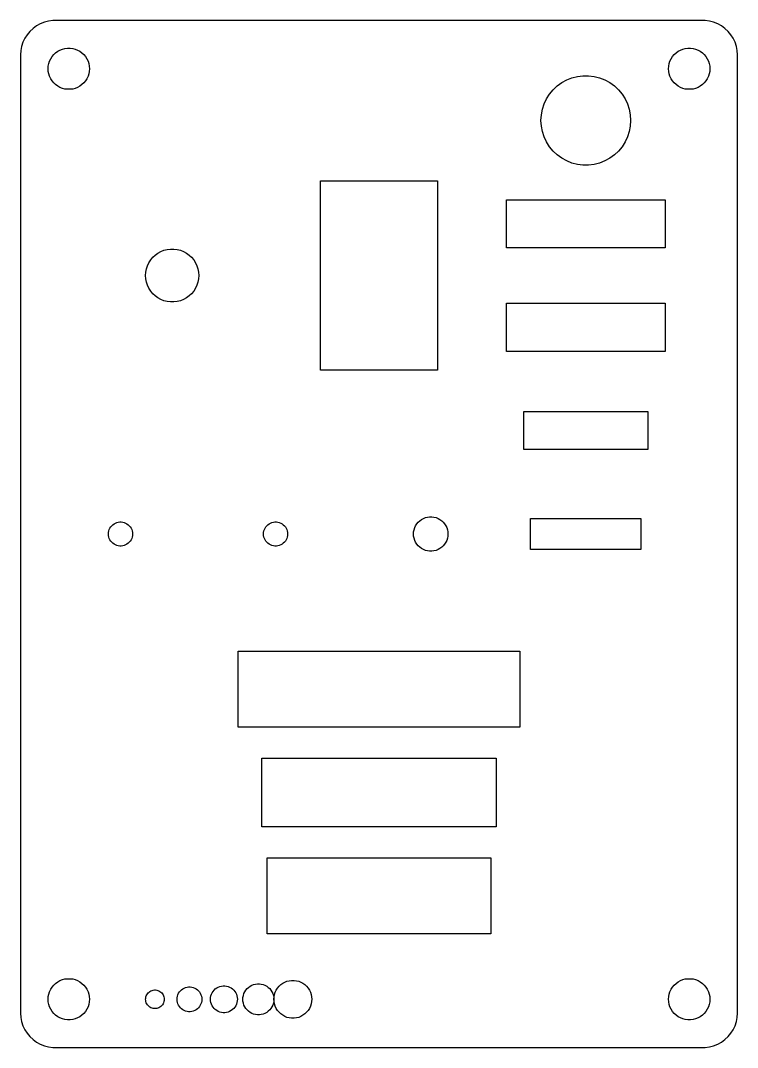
# Model space of a CAD drawing. Header units: metres. Extents: x -52 to 52, y -74 to 3413.
# Drawn here: x -52 to 52, y 2151.5 to 2300.5 of the extents above; entities that cross this region are included whole.
import ezdxf

# ---------------------------------------------------------------- set-up
doc = ezdxf.new("R2010")
doc.units = ezdxf.units.M

msp = doc.modelspace()

# ---------------------------------------------------------------- linework, layer by layer
for p, q in [((-48.5451, 2300.26), (-49.1289, 2300.02)), ((-47.9369, 2300.41), (-48.5451, 2300.26)), ((-47.3139, 2300.49), (-47.9369, 2300.41)), ((47.3139, 2300.49), (-47.3139, 2300.49)), ((47.9369, 2300.41), (47.3139, 2300.49)), ((48.5451, 2300.26), (47.9369, 2300.41)), ((49.1289, 2300.02), (48.5451, 2300.26)), ((-50.6448, 2298.92), (-51.0451, 2298.44)), ((-50.1871, 2299.35), (-50.6448, 2298.92)), ((-49.6791, 2299.72), (-50.1871, 2299.35)), ((-49.1289, 2300.02), (-49.6791, 2299.72)), ((49.6791, 2299.72), (49.1289, 2300.02)), ((50.1871, 2299.35), (49.6791, 2299.72)), ((50.6448, 2298.92), (50.1871, 2299.35)), ((51.0451, 2298.44), (50.6448, 2298.92)), ((-51.6489, 2297.34), (-51.8429, 2296.74)), ((-51.3815, 2297.91), (-51.6489, 2297.34)), ((-51.0451, 2298.44), (-51.3815, 2297.91)), ((51.3815, 2297.91), (51.0451, 2298.44)), ((51.6489, 2297.34), (51.3815, 2297.91)), ((51.8429, 2296.74), (51.6489, 2297.34)), ((-51.9606, 2296.13), (-52, 2295.5)), ((-51.8429, 2296.74), (-51.9606, 2296.13)), ((-47.1869, 2295.55), (-46.9123, 2295.81)), ((-46.9123, 2295.81), (-46.6075, 2296.03)), ((-46.6075, 2296.03), (-46.2773, 2296.21)), ((-46.2773, 2296.21), (-45.927, 2296.35)), ((-45.927, 2296.35), (-45.5621, 2296.45)), ((-45.5621, 2296.45), (-45.1884, 2296.49)), ((-45.1884, 2296.49), (-44.8116, 2296.49)), ((-44.8116, 2296.49), (-44.4379, 2296.45)), ((-44.4379, 2296.45), (-44.0729, 2296.35)), ((-44.0729, 2296.35), (-43.7227, 2296.21)), ((-43.7227, 2296.21), (-43.3925, 2296.03)), ((-43.3925, 2296.03), (-43.0877, 2295.81)), ((-43.0877, 2295.81), (-42.8131, 2295.55)), ((42.8131, 2295.55), (43.0877, 2295.81)), ((43.0877, 2295.81), (43.3925, 2296.03)), ((43.3925, 2296.03), (43.7227, 2296.21)), ((43.7227, 2296.21), (44.0729, 2296.35)), ((44.0729, 2296.35), (44.4379, 2296.45)), ((44.4379, 2296.45), (44.8116, 2296.49)), ((44.8116, 2296.49), (45.1884, 2296.49)), ((45.1884, 2296.49), (45.5621, 2296.45)), ((45.5621, 2296.45), (45.927, 2296.35)), ((45.927, 2296.35), (46.2773, 2296.21)), ((46.2773, 2296.21), (46.6075, 2296.03)), ((46.6075, 2296.03), (46.9123, 2295.81)), ((46.9123, 2295.81), (47.1869, 2295.55)), ((51.9606, 2296.13), (51.8429, 2296.74)), ((52, 2295.5), (51.9606, 2296.13)), ((-52, 2295.5), (-52, 2156.5)), ((-47.9057, 2294.25), (-47.7893, 2294.6)), ((-47.7893, 2294.6), (-47.6289, 2294.95)), ((-47.6289, 2294.95), (-47.427, 2295.26)), ((-47.427, 2295.26), (-47.1869, 2295.55)), ((-42.8131, 2295.55), (-42.5729, 2295.26)), ((-42.5729, 2295.26), (-42.3711, 2294.95)), ((-42.3711, 2294.95), (-42.2107, 2294.6)), ((-42.2107, 2294.6), (-42.0942, 2294.25)), ((42.0942, 2294.25), (42.2107, 2294.6)), ((42.2107, 2294.6), (42.3711, 2294.95)), ((42.3711, 2294.95), (42.5729, 2295.26)), ((42.5729, 2295.26), (42.8131, 2295.55)), ((47.1869, 2295.55), (47.427, 2295.26)), ((47.427, 2295.26), (47.6289, 2294.95)), ((47.6289, 2294.95), (47.7893, 2294.6)), ((47.7893, 2294.6), (47.9057, 2294.25)), ((52, 2156.5), (52, 2295.5)), ((-48, 2293.5), (-47.9763, 2293.88)), ((-47.9763, 2293.12), (-48, 2293.5)), ((-47.9763, 2293.88), (-47.9057, 2294.25)), ((-47.9057, 2292.75), (-47.9763, 2293.12)), ((-42.0942, 2294.25), (-42.0237, 2293.88)), ((-42.0237, 2293.12), (-42.0942, 2292.75)), ((-42.0237, 2293.88), (-42, 2293.5)), ((-42, 2293.5), (-42.0237, 2293.12)), ((42, 2293.5), (42.0237, 2293.88)), ((42.0237, 2293.12), (42, 2293.5)), ((42.0237, 2293.88), (42.0942, 2294.25)), ((42.0942, 2292.75), (42.0237, 2293.12)), ((47.9057, 2294.25), (47.9763, 2293.88)), ((47.9763, 2293.12), (47.9057, 2292.75)), ((47.9763, 2293.88), (48, 2293.5)), ((48, 2293.5), (47.9763, 2293.12)), ((-47.7893, 2292.4), (-47.9057, 2292.75)), ((-47.6289, 2292.05), (-47.7893, 2292.4)), ((-47.427, 2291.74), (-47.6289, 2292.05)), ((-47.1869, 2291.45), (-47.427, 2291.74)), ((-46.9123, 2291.19), (-47.1869, 2291.45)), ((-42.8131, 2291.45), (-43.0877, 2291.19)), ((-42.5729, 2291.74), (-42.8131, 2291.45)), ((-42.3711, 2292.05), (-42.5729, 2291.74)), ((-42.2107, 2292.4), (-42.3711, 2292.05)), ((-42.0942, 2292.75), (-42.2107, 2292.4)), ((25.8567, 2291.01), (26.5171, 2291.49)), ((26.5171, 2291.49), (27.2324, 2291.88)), ((27.2324, 2291.88), (27.9914, 2292.18)), ((27.9914, 2292.18), (28.782, 2292.38)), ((28.782, 2292.38), (29.5919, 2292.49)), ((29.5919, 2292.49), (30.4081, 2292.49)), ((30.4081, 2292.49), (31.218, 2292.38)), ((31.218, 2292.38), (32.0086, 2292.18)), ((32.0086, 2292.18), (32.7676, 2291.88)), ((32.7676, 2291.88), (33.4829, 2291.49)), ((33.4829, 2291.49), (34.1432, 2291.01)), ((42.2107, 2292.4), (42.0942, 2292.75)), ((42.3711, 2292.05), (42.2107, 2292.4)), ((42.5729, 2291.74), (42.3711, 2292.05)), ((42.8131, 2291.45), (42.5729, 2291.74)), ((43.0877, 2291.19), (42.8131, 2291.45)), ((47.1869, 2291.45), (46.9123, 2291.19)), ((47.427, 2291.74), (47.1869, 2291.45)), ((47.6289, 2292.05), (47.427, 2291.74)), ((47.7893, 2292.4), (47.6289, 2292.05)), ((47.9057, 2292.75), (47.7893, 2292.4)), ((-46.6075, 2290.97), (-46.9123, 2291.19)), ((-46.2773, 2290.79), (-46.6075, 2290.97)), ((-45.927, 2290.65), (-46.2773, 2290.79)), ((-45.5621, 2290.55), (-45.927, 2290.65)), ((-45.1884, 2290.51), (-45.5621, 2290.55)), ((-44.8116, 2290.51), (-45.1884, 2290.51)), ((-44.4379, 2290.55), (-44.8116, 2290.51)), ((-44.0729, 2290.65), (-44.4379, 2290.55)), ((-43.7227, 2290.79), (-44.0729, 2290.65)), ((-43.3925, 2290.97), (-43.7227, 2290.79)), ((-43.0877, 2291.19), (-43.3925, 2290.97)), ((24.7414, 2289.82), (25.2617, 2290.45)), ((25.2617, 2290.45), (25.8567, 2291.01)), ((34.1432, 2291.01), (34.7383, 2290.45)), ((34.7383, 2290.45), (35.2586, 2289.82)), ((43.3925, 2290.97), (43.0877, 2291.19)), ((43.7227, 2290.79), (43.3925, 2290.97)), ((44.0729, 2290.65), (43.7227, 2290.79)), ((44.4379, 2290.55), (44.0729, 2290.65)), ((44.8116, 2290.51), (44.4379, 2290.55)), ((45.1884, 2290.51), (44.8116, 2290.51)), ((45.5621, 2290.55), (45.1884, 2290.51)), ((45.927, 2290.65), (45.5621, 2290.55)), ((46.2773, 2290.79), (45.927, 2290.65)), ((46.6075, 2290.97), (46.2773, 2290.79)), ((46.9123, 2291.19), (46.6075, 2290.97)), ((23.7042, 2287.62), (23.9565, 2288.39)), ((23.9565, 2288.39), (24.304, 2289.13)), ((24.304, 2289.13), (24.7414, 2289.82)), ((35.2586, 2289.82), (35.696, 2289.13)), ((35.696, 2289.13), (36.0435, 2288.39)), ((36.0435, 2288.39), (36.2958, 2287.62)), ((23.5513, 2286.81), (23.7042, 2287.62)), ((36.2958, 2287.62), (36.4487, 2286.81)), ((23.5, 2286), (23.5513, 2286.81)), ((23.5513, 2285.19), (23.5, 2286)), ((36.4487, 2286.81), (36.5, 2286)), ((36.5, 2286), (36.4487, 2285.19)), ((23.7042, 2284.38), (23.5513, 2285.19)), ((23.9565, 2283.61), (23.7042, 2284.38)), ((36.2958, 2284.38), (36.0435, 2283.61)), ((36.4487, 2285.19), (36.2958, 2284.38)), ((24.304, 2282.87), (23.9565, 2283.61)), ((24.7414, 2282.18), (24.304, 2282.87)), ((35.696, 2282.87), (35.2586, 2282.18)), ((36.0435, 2283.61), (35.696, 2282.87)), ((25.2617, 2281.55), (24.7414, 2282.18)), ((25.8567, 2280.99), (25.2617, 2281.55)), ((26.5171, 2280.51), (25.8567, 2280.99)), ((34.1432, 2280.99), (33.4829, 2280.51)), ((34.7383, 2281.55), (34.1432, 2280.99)), ((35.2586, 2282.18), (34.7383, 2281.55)), ((27.2324, 2280.12), (26.5171, 2280.51)), ((27.9914, 2279.82), (27.2324, 2280.12)), ((28.782, 2279.62), (27.9914, 2279.82)), ((29.5919, 2279.51), (28.782, 2279.62)), ((30.4081, 2279.51), (29.5919, 2279.51)), ((31.218, 2279.62), (30.4081, 2279.51)), ((32.0086, 2279.82), (31.218, 2279.62)), ((32.7676, 2280.12), (32.0086, 2279.82)), ((33.4829, 2280.51), (32.7676, 2280.12)), ((-8.5, 2249.75), (-8.5, 2277.25)), ((-8.5, 2277.25), (8.5, 2277.25)), ((8.5, 2277.25), (8.5, 2249.75)), ((18.5, 2267.5), (18.5, 2274.5)), ((18.5, 2274.5), (41.5, 2274.5)), ((41.5, 2274.5), (41.5, 2267.5)), ((41.5, 2267.5), (18.5, 2267.5)), ((-33.1147, 2265.76), (-32.8065, 2266.14)), ((-32.8065, 2266.14), (-32.4541, 2266.47)), ((-32.4541, 2266.47), (-32.0629, 2266.75)), ((-32.0629, 2266.75), (-31.6392, 2266.98)), ((-31.6392, 2266.98), (-31.1897, 2267.16)), ((-31.1897, 2267.16), (-30.7214, 2267.28)), ((-30.7214, 2267.28), (-30.2417, 2267.34)), ((-30.2417, 2267.34), (-29.7583, 2267.34)), ((-29.7583, 2267.34), (-29.2786, 2267.28)), ((-29.2786, 2267.28), (-28.8103, 2267.16)), ((-28.8103, 2267.16), (-28.3607, 2266.98)), ((-28.3607, 2266.98), (-27.9371, 2266.75)), ((-27.9371, 2266.75), (-27.5459, 2266.47)), ((-27.5459, 2266.47), (-27.1935, 2266.14)), ((-27.1935, 2266.14), (-26.8853, 2265.76)), ((-33.729, 2264.46), (-33.5796, 2264.92)), ((-33.5796, 2264.92), (-33.3738, 2265.35)), ((-33.3738, 2265.35), (-33.1147, 2265.76)), ((-26.8853, 2265.76), (-26.6262, 2265.35)), ((-26.6262, 2265.35), (-26.4203, 2264.92)), ((-26.4203, 2264.92), (-26.271, 2264.46)), ((-33.85, 2263.5), (-33.8196, 2263.98)), ((-33.8196, 2263.02), (-33.85, 2263.5)), ((-33.8196, 2263.98), (-33.729, 2264.46)), ((-33.729, 2262.54), (-33.8196, 2263.02)), ((-26.271, 2264.46), (-26.1804, 2263.98)), ((-26.1804, 2263.02), (-26.271, 2262.54)), ((-26.1804, 2263.98), (-26.15, 2263.5)), ((-26.15, 2263.5), (-26.1804, 2263.02)), ((-33.5796, 2262.08), (-33.729, 2262.54)), ((-33.3738, 2261.65), (-33.5796, 2262.08)), ((-33.1147, 2261.24), (-33.3738, 2261.65)), ((-26.6262, 2261.65), (-26.8853, 2261.24)), ((-26.4203, 2262.08), (-26.6262, 2261.65)), ((-26.271, 2262.54), (-26.4203, 2262.08)), ((-32.8065, 2260.86), (-33.1147, 2261.24)), ((-32.4541, 2260.53), (-32.8065, 2260.86)), ((-32.0629, 2260.25), (-32.4541, 2260.53)), ((-31.6392, 2260.02), (-32.0629, 2260.25)), ((-27.9371, 2260.25), (-28.3607, 2260.02)), ((-27.5459, 2260.53), (-27.9371, 2260.25)), ((-27.1935, 2260.86), (-27.5459, 2260.53)), ((-26.8853, 2261.24), (-27.1935, 2260.86)), ((-31.1897, 2259.84), (-31.6392, 2260.02)), ((-30.7214, 2259.72), (-31.1897, 2259.84)), ((-30.2417, 2259.66), (-30.7214, 2259.72)), ((-29.7583, 2259.66), (-30.2417, 2259.66)), ((-29.2786, 2259.72), (-29.7583, 2259.66)), ((-28.8103, 2259.84), (-29.2786, 2259.72)), ((-28.3607, 2260.02), (-28.8103, 2259.84)), ((18.5, 2252.5), (18.5, 2259.5)), ((18.5, 2259.5), (41.5, 2259.5)), ((41.5, 2259.5), (41.5, 2252.5)), ((41.5, 2252.5), (18.5, 2252.5)), ((8.5, 2249.75), (-8.5, 2249.75)), ((21, 2238.25), (21, 2243.75)), ((21, 2243.75), (39, 2243.75)), ((39, 2243.75), (39, 2238.25)), ((39, 2238.25), (21, 2238.25)), ((-38.7757, 2227.2), (-38.6155, 2227.35)), ((-38.6155, 2227.35), (-38.4377, 2227.48)), ((-38.4377, 2227.48), (-38.2451, 2227.58)), ((-38.2451, 2227.58), (-38.0408, 2227.66)), ((-38.0408, 2227.66), (-37.8279, 2227.72)), ((-37.8279, 2227.72), (-37.6099, 2227.75)), ((-37.6099, 2227.75), (-37.3901, 2227.75)), ((-37.3901, 2227.75), (-37.1721, 2227.72)), ((-37.1721, 2227.72), (-36.9592, 2227.66)), ((-36.9592, 2227.66), (-36.7549, 2227.58)), ((-36.7549, 2227.58), (-36.5623, 2227.48)), ((-36.5623, 2227.48), (-36.3845, 2227.35)), ((-36.3845, 2227.35), (-36.2243, 2227.2)), ((-16.2757, 2227.2), (-16.1155, 2227.35)), ((-16.1155, 2227.35), (-15.9377, 2227.48)), ((-15.9377, 2227.48), (-15.7451, 2227.58)), ((-15.7451, 2227.58), (-15.5408, 2227.66)), ((-15.5408, 2227.66), (-15.3279, 2227.72)), ((-15.3279, 2227.72), (-15.1099, 2227.75)), ((-15.1099, 2227.75), (-14.8901, 2227.75)), ((-14.8901, 2227.75), (-14.6721, 2227.72)), ((-14.6721, 2227.72), (-14.4592, 2227.66)), ((-14.4592, 2227.66), (-14.2549, 2227.58)), ((-14.2549, 2227.58), (-14.0623, 2227.48)), ((-14.0623, 2227.48), (-13.8845, 2227.35)), ((-13.8845, 2227.35), (-13.7243, 2227.2)), ((5.30922, 2227.2), (5.47745, 2227.47)), ((5.47745, 2227.47), (5.67757, 2227.71)), ((5.67757, 2227.71), (5.90643, 2227.93)), ((5.90643, 2227.93), (6.16043, 2228.11)), ((6.16043, 2228.11), (6.43555, 2228.26)), ((6.43555, 2228.26), (6.72745, 2228.38)), ((6.72745, 2228.38), (7.03154, 2228.46)), ((7.03154, 2228.46), (7.34302, 2228.5)), ((7.34302, 2228.5), (7.65697, 2228.5)), ((7.65697, 2228.5), (7.96844, 2228.46)), ((7.96844, 2228.46), (8.27254, 2228.38)), ((8.27254, 2228.38), (8.56444, 2228.26)), ((8.56444, 2228.26), (8.83955, 2228.11)), ((8.83955, 2228.11), (9.09355, 2227.93)), ((9.09355, 2227.93), (9.32242, 2227.71)), ((9.32242, 2227.71), (9.52254, 2227.47)), ((9.52254, 2227.47), (9.69077, 2227.2)), ((22, 2223.75), (22, 2228.25)), ((22, 2228.25), (38, 2228.25)), ((38, 2228.25), (38, 2223.75)), ((-39.25, 2226), (-39.2362, 2226.22)), ((-39.2362, 2225.78), (-39.25, 2226)), ((-39.2362, 2226.22), (-39.195, 2226.44)), ((-39.195, 2225.56), (-39.2362, 2225.78)), ((-39.195, 2226.44), (-39.1271, 2226.64)), ((-39.1271, 2226.64), (-39.0335, 2226.84)), ((-39.0335, 2226.84), (-38.9158, 2227.03)), ((-38.9158, 2227.03), (-38.7757, 2227.2)), ((-36.2243, 2227.2), (-36.0842, 2227.03)), ((-36.0842, 2227.03), (-35.9665, 2226.84)), ((-35.9665, 2226.84), (-35.8729, 2226.64)), ((-35.8729, 2226.64), (-35.805, 2226.44)), ((-35.805, 2226.44), (-35.7638, 2226.22)), ((-35.7638, 2225.78), (-35.805, 2225.56)), ((-35.7638, 2226.22), (-35.75, 2226)), ((-35.75, 2226), (-35.7638, 2225.78)), ((-16.75, 2226), (-16.7362, 2226.22)), ((-16.7362, 2225.78), (-16.75, 2226)), ((-16.7362, 2226.22), (-16.695, 2226.44)), ((-16.695, 2225.56), (-16.7362, 2225.78)), ((-16.695, 2226.44), (-16.6271, 2226.64)), ((-16.6271, 2226.64), (-16.5335, 2226.84)), ((-16.5335, 2226.84), (-16.4158, 2227.03)), ((-16.4158, 2227.03), (-16.2757, 2227.2)), ((-13.7243, 2227.2), (-13.5842, 2227.03)), ((-13.5842, 2227.03), (-13.4665, 2226.84)), ((-13.4665, 2226.84), (-13.3729, 2226.64)), ((-13.3729, 2226.64), (-13.305, 2226.44)), ((-13.305, 2226.44), (-13.2638, 2226.22)), ((-13.2638, 2225.78), (-13.305, 2225.56)), ((-13.2638, 2226.22), (-13.25, 2226)), ((-13.25, 2226), (-13.2638, 2225.78)), ((5, 2226), (5.0197, 2226.31)), ((5.0197, 2225.69), (5, 2226)), ((5.0197, 2226.31), (5.07854, 2226.62)), ((5.07854, 2226.62), (5.17555, 2226.92)), ((5.17555, 2226.92), (5.30922, 2227.2)), ((9.69077, 2227.2), (9.82443, 2226.92)), ((9.82443, 2226.92), (9.92145, 2226.62)), ((9.92145, 2226.62), (9.98029, 2226.31)), ((9.98029, 2226.31), (10, 2226)), ((10, 2226), (9.98029, 2225.69)), ((-39.1271, 2225.36), (-39.195, 2225.56)), ((-39.0335, 2225.16), (-39.1271, 2225.36)), ((-38.9158, 2224.97), (-39.0335, 2225.16)), ((-38.7757, 2224.8), (-38.9158, 2224.97)), ((-38.6155, 2224.65), (-38.7757, 2224.8)), ((-38.4377, 2224.52), (-38.6155, 2224.65)), ((-38.2451, 2224.42), (-38.4377, 2224.52)), ((-38.0408, 2224.34), (-38.2451, 2224.42)), ((-37.8279, 2224.28), (-38.0408, 2224.34)), ((-37.6099, 2224.25), (-37.8279, 2224.28)), ((-37.1721, 2224.28), (-37.3901, 2224.25)), ((-36.9592, 2224.34), (-37.1721, 2224.28)), ((-36.7549, 2224.42), (-36.9592, 2224.34)), ((-36.5623, 2224.52), (-36.7549, 2224.42)), ((-36.3845, 2224.65), (-36.5623, 2224.52)), ((-36.2243, 2224.8), (-36.3845, 2224.65)), ((-36.0842, 2224.97), (-36.2243, 2224.8)), ((-35.9665, 2225.16), (-36.0842, 2224.97)), ((-35.8729, 2225.36), (-35.9665, 2225.16)), ((-35.805, 2225.56), (-35.8729, 2225.36)), ((-16.6271, 2225.36), (-16.695, 2225.56)), ((-16.5335, 2225.16), (-16.6271, 2225.36)), ((-16.4158, 2224.97), (-16.5335, 2225.16)), ((-16.2757, 2224.8), (-16.4158, 2224.97)), ((-16.1155, 2224.65), (-16.2757, 2224.8)), ((-15.9377, 2224.52), (-16.1155, 2224.65)), ((-15.7451, 2224.42), (-15.9377, 2224.52)), ((-15.5408, 2224.34), (-15.7451, 2224.42)), ((-15.3279, 2224.28), (-15.5408, 2224.34)), ((-15.1099, 2224.25), (-15.3279, 2224.28)), ((-14.6721, 2224.28), (-14.8901, 2224.25)), ((-14.4592, 2224.34), (-14.6721, 2224.28)), ((-14.2549, 2224.42), (-14.4592, 2224.34)), ((-14.0623, 2224.52), (-14.2549, 2224.42)), ((-13.8845, 2224.65), (-14.0623, 2224.52)), ((-13.7243, 2224.8), (-13.8845, 2224.65)), ((-13.5842, 2224.97), (-13.7243, 2224.8)), ((-13.4665, 2225.16), (-13.5842, 2224.97)), ((-13.3729, 2225.36), (-13.4665, 2225.16)), ((-13.305, 2225.56), (-13.3729, 2225.36)), ((5.07854, 2225.38), (5.0197, 2225.69)), ((5.17555, 2225.08), (5.07854, 2225.38)), ((5.30922, 2224.8), (5.17555, 2225.08)), ((5.47745, 2224.53), (5.30922, 2224.8)), ((5.67757, 2224.29), (5.47745, 2224.53)), ((5.90643, 2224.07), (5.67757, 2224.29)), ((9.32242, 2224.29), (9.09355, 2224.07)), ((9.52254, 2224.53), (9.32242, 2224.29)), ((9.69077, 2224.8), (9.52254, 2224.53)), ((9.82443, 2225.08), (9.69077, 2224.8)), ((9.92145, 2225.38), (9.82443, 2225.08)), ((9.98029, 2225.69), (9.92145, 2225.38)), ((-37.3901, 2224.25), (-37.6099, 2224.25)), ((-14.8901, 2224.25), (-15.1099, 2224.25)), ((6.16043, 2223.89), (5.90643, 2224.07)), ((6.43555, 2223.74), (6.16043, 2223.89)), ((6.72745, 2223.62), (6.43555, 2223.74)), ((7.03154, 2223.54), (6.72745, 2223.62)), ((7.34302, 2223.5), (7.03154, 2223.54)), ((7.65697, 2223.5), (7.34302, 2223.5)), ((7.96844, 2223.54), (7.65697, 2223.5)), ((8.27254, 2223.62), (7.96844, 2223.54)), ((8.56444, 2223.74), (8.27254, 2223.62)), ((8.83955, 2223.89), (8.56444, 2223.74)), ((9.09355, 2224.07), (8.83955, 2223.89)), ((38, 2223.75), (22, 2223.75)), ((-20.4222, 2198), (-20.4222, 2209)), ((-20.4222, 2209), (20.4222, 2209)), ((20.4222, 2209), (20.4222, 2198)), ((20.4222, 2198), (-20.4222, 2198)), ((-17, 2183.5), (-17, 2193.5)), ((-17, 2193.5), (17, 2193.5)), ((17, 2193.5), (17, 2183.5)), ((17, 2183.5), (-17, 2183.5)), ((-16.23, 2168), (-16.23, 2179)), ((-16.23, 2179), (16.23, 2179)), ((16.23, 2179), (16.23, 2168)), ((16.23, 2168), (-16.23, 2168)), ((-47.6289, 2159.95), (-47.427, 2160.26)), ((-47.427, 2160.26), (-47.1869, 2160.55)), ((-47.1869, 2160.55), (-46.9123, 2160.81)), ((-46.9123, 2160.81), (-46.6075, 2161.03)), ((-46.6075, 2161.03), (-46.2773, 2161.21)), ((-46.2773, 2161.21), (-45.927, 2161.35)), ((-45.927, 2161.35), (-45.5621, 2161.45)), ((-45.5621, 2161.45), (-45.1884, 2161.49)), ((-45.1884, 2161.49), (-44.8116, 2161.49)), ((-44.8116, 2161.49), (-44.4379, 2161.45)), ((-44.4379, 2161.45), (-44.0729, 2161.35)), ((-44.0729, 2161.35), (-43.7227, 2161.21)), ((-43.7227, 2161.21), (-43.3925, 2161.03)), ((-43.3925, 2161.03), (-43.0877, 2160.81)), ((-43.0877, 2160.81), (-42.8131, 2160.55)), ((-42.8131, 2160.55), (-42.5729, 2160.26)), ((-42.5729, 2160.26), (-42.3711, 2159.95)), ((-28.2664, 2160.13), (-28.0562, 2160.21)), ((-28.0562, 2160.21), (-27.8373, 2160.27)), ((-27.8373, 2160.27), (-27.613, 2160.3)), ((-27.613, 2160.3), (-27.387, 2160.3)), ((-27.387, 2160.3), (-27.1627, 2160.27)), ((-27.1627, 2160.27), (-26.9438, 2160.21)), ((-26.9438, 2160.21), (-26.7336, 2160.13)), ((-23.5449, 2160.15), (-23.3303, 2160.26)), ((-23.3303, 2160.26), (-23.1026, 2160.35)), ((-23.1026, 2160.35), (-22.8654, 2160.42)), ((-22.8654, 2160.42), (-22.6224, 2160.45)), ((-22.6224, 2160.45), (-22.3775, 2160.45)), ((-22.3775, 2160.45), (-22.1346, 2160.42)), ((-22.1346, 2160.42), (-21.8974, 2160.35)), ((-21.8974, 2160.35), (-21.6697, 2160.26)), ((-21.6697, 2160.26), (-21.4551, 2160.15)), ((-19.1402, 2160.04), (-18.9342, 2160.23)), ((-18.9342, 2160.23), (-18.7056, 2160.4)), ((-18.7056, 2160.4), (-18.458, 2160.54)), ((-18.458, 2160.54), (-18.1953, 2160.64)), ((-18.1953, 2160.64), (-17.9216, 2160.71)), ((-17.9216, 2160.71), (-17.6413, 2160.75)), ((-17.6413, 2160.75), (-17.3587, 2160.75)), ((-17.3587, 2160.75), (-17.0784, 2160.71)), ((-17.0784, 2160.71), (-16.8047, 2160.64)), ((-16.8047, 2160.64), (-16.542, 2160.54)), ((-16.542, 2160.54), (-16.2944, 2160.4)), ((-16.2944, 2160.4), (-16.0658, 2160.23)), ((-16.0658, 2160.23), (-15.8598, 2160.04)), ((-14.7248, 2160.12), (-14.5047, 2160.38)), ((-14.5047, 2160.38), (-14.2529, 2160.62)), ((-14.2529, 2160.62), (-13.9735, 2160.82)), ((-13.9735, 2160.82), (-13.6709, 2160.99)), ((-13.6709, 2160.99), (-13.3498, 2161.12)), ((-13.3498, 2161.12), (-13.0153, 2161.2)), ((-13.0153, 2161.2), (-12.6727, 2161.24)), ((-12.6727, 2161.24), (-12.3273, 2161.24)), ((-12.3273, 2161.24), (-11.9847, 2161.2)), ((-11.9847, 2161.2), (-11.6502, 2161.12)), ((-11.6502, 2161.12), (-11.3291, 2160.99)), ((-11.3291, 2160.99), (-11.0265, 2160.82)), ((-11.0265, 2160.82), (-10.7471, 2160.62)), ((-10.7471, 2160.62), (-10.4953, 2160.38)), ((-10.4953, 2160.38), (-10.2752, 2160.12)), ((42.3711, 2159.95), (42.5729, 2160.26)), ((42.5729, 2160.26), (42.8131, 2160.55)), ((42.8131, 2160.55), (43.0877, 2160.81)), ((43.0877, 2160.81), (43.3925, 2161.03)), ((43.3925, 2161.03), (43.7227, 2161.21)), ((43.7227, 2161.21), (44.0729, 2161.35)), ((44.0729, 2161.35), (44.4379, 2161.45)), ((44.4379, 2161.45), (44.8116, 2161.49)), ((44.8116, 2161.49), (45.1884, 2161.49)), ((45.1884, 2161.49), (45.5621, 2161.45)), ((45.5621, 2161.45), (45.927, 2161.35)), ((45.927, 2161.35), (46.2773, 2161.21)), ((46.2773, 2161.21), (46.6075, 2161.03)), ((46.6075, 2161.03), (46.9123, 2160.81)), ((46.9123, 2160.81), (47.1869, 2160.55)), ((47.1869, 2160.55), (47.427, 2160.26)), ((47.427, 2160.26), (47.6289, 2159.95)), ((-48, 2158.5), (-47.9763, 2158.88)), ((-47.9763, 2158.88), (-47.9057, 2159.25)), ((-47.9057, 2159.25), (-47.7893, 2159.6)), ((-47.7893, 2159.6), (-47.6289, 2159.95)), ((-42.3711, 2159.95), (-42.2107, 2159.6)), ((-42.2107, 2159.6), (-42.0942, 2159.25)), ((-42.0942, 2159.25), (-42.0237, 2158.88)), ((-42.0237, 2158.88), (-42, 2158.5)), ((-33.8394, 2158.67), (-33.8076, 2158.84)), ((-33.8076, 2158.84), (-33.7552, 2159)), ((-33.7552, 2159), (-33.683, 2159.15)), ((-33.683, 2159.15), (-33.5922, 2159.29)), ((-33.5922, 2159.29), (-33.4841, 2159.42)), ((-33.4841, 2159.42), (-33.3605, 2159.54)), ((-33.3605, 2159.54), (-33.2234, 2159.64)), ((-33.2234, 2159.64), (-33.0748, 2159.72)), ((-33.0748, 2159.72), (-32.9172, 2159.78)), ((-32.9172, 2159.78), (-32.753, 2159.83)), ((-32.753, 2159.83), (-32.5848, 2159.85)), ((-32.5848, 2159.85), (-32.4152, 2159.85)), ((-32.4152, 2159.85), (-32.247, 2159.83)), ((-32.247, 2159.83), (-32.0828, 2159.78)), ((-32.0828, 2159.78), (-31.9252, 2159.72)), ((-31.9252, 2159.72), (-31.7766, 2159.64)), ((-31.7766, 2159.64), (-31.6395, 2159.54)), ((-31.6395, 2159.54), (-31.5159, 2159.42)), ((-31.5159, 2159.42), (-31.4078, 2159.29)), ((-31.4078, 2159.29), (-31.317, 2159.15)), ((-31.317, 2159.15), (-31.2448, 2159)), ((-31.2448, 2159), (-31.1924, 2158.84)), ((-31.1924, 2158.84), (-31.1606, 2158.67)), ((-29.3, 2158.5), (-29.2858, 2158.73)), ((-29.2858, 2158.73), (-29.2434, 2158.95)), ((-29.2434, 2158.95), (-29.1736, 2159.16)), ((-29.1736, 2159.16), (-29.0773, 2159.37)), ((-29.0773, 2159.37), (-28.9562, 2159.56)), ((-28.9562, 2159.56), (-28.8121, 2159.73)), ((-28.8121, 2159.73), (-28.6474, 2159.89)), ((-28.6474, 2159.89), (-28.4645, 2160.02)), ((-28.4645, 2160.02), (-28.2664, 2160.13)), ((-26.7336, 2160.13), (-26.5355, 2160.02)), ((-26.5355, 2160.02), (-26.3526, 2159.89)), ((-26.3526, 2159.89), (-26.1879, 2159.73)), ((-26.1879, 2159.73), (-26.0438, 2159.56)), ((-26.0438, 2159.56), (-25.9226, 2159.37)), ((-25.9226, 2159.37), (-25.8264, 2159.16)), ((-25.8264, 2159.16), (-25.7565, 2158.95)), ((-25.7565, 2158.95), (-25.7142, 2158.73)), ((-25.7142, 2158.73), (-25.7, 2158.5)), ((-24.45, 2158.5), (-24.4346, 2158.74)), ((-24.4346, 2158.74), (-24.3887, 2158.98)), ((-24.3887, 2158.98), (-24.3131, 2159.22)), ((-24.3131, 2159.22), (-24.2088, 2159.44)), ((-24.2088, 2159.44), (-24.0776, 2159.65)), ((-24.0776, 2159.65), (-23.9215, 2159.83)), ((-23.9215, 2159.83), (-23.743, 2160)), ((-23.743, 2160), (-23.5449, 2160.15)), ((-21.4551, 2160.15), (-21.257, 2160)), ((-21.257, 2160), (-21.0785, 2159.83)), ((-21.0785, 2159.83), (-20.9224, 2159.65)), ((-20.9224, 2159.65), (-20.7912, 2159.44)), ((-20.7912, 2159.44), (-20.6869, 2159.22)), ((-20.6869, 2159.22), (-20.6113, 2158.98)), ((-20.6113, 2158.98), (-20.5654, 2158.74)), ((-20.5654, 2158.74), (-20.55, 2158.5)), ((-19.75, 2158.5), (-19.7323, 2158.78)), ((-19.7323, 2158.78), (-19.6793, 2159.06)), ((-19.6793, 2159.06), (-19.592, 2159.33)), ((-19.592, 2159.33), (-19.4717, 2159.58)), ((-19.4717, 2159.58), (-19.3203, 2159.82)), ((-19.3203, 2159.82), (-19.1402, 2160.04)), ((-15.8598, 2160.04), (-15.6797, 2159.82)), ((-15.6797, 2159.82), (-15.5283, 2159.58)), ((-15.5283, 2159.58), (-15.408, 2159.33)), ((-15.408, 2159.33), (-15.3207, 2159.06)), ((-15.3207, 2159.06), (-15.2677, 2158.78)), ((-15.2677, 2158.78), (-15.25, 2158.5)), ((-15.25, 2158.5), (-15.2283, 2158.84)), ((-15.2283, 2158.84), (-15.1636, 2159.18)), ((-15.1636, 2159.18), (-15.0569, 2159.51)), ((-15.0569, 2159.51), (-14.9098, 2159.82)), ((-14.9098, 2159.82), (-14.7248, 2160.12)), ((-10.2752, 2160.12), (-10.0901, 2159.82)), ((-10.0901, 2159.82), (-9.9431, 2159.51)), ((-9.9431, 2159.51), (-9.8364, 2159.18)), ((-9.8364, 2159.18), (-9.77168, 2158.84)), ((-9.77168, 2158.84), (-9.75, 2158.5)), ((42, 2158.5), (42.0237, 2158.88)), ((42.0237, 2158.88), (42.0942, 2159.25)), ((42.0942, 2159.25), (42.2107, 2159.6)), ((42.2107, 2159.6), (42.3711, 2159.95)), ((47.6289, 2159.95), (47.7893, 2159.6)), ((47.7893, 2159.6), (47.9057, 2159.25)), ((47.9057, 2159.25), (47.9763, 2158.88)), ((47.9763, 2158.88), (48, 2158.5)), ((-47.9763, 2158.12), (-48, 2158.5)), ((-47.9057, 2157.75), (-47.9763, 2158.12)), ((-47.7893, 2157.4), (-47.9057, 2157.75)), ((-47.6289, 2157.05), (-47.7893, 2157.4)), ((-42.2107, 2157.4), (-42.3711, 2157.05)), ((-42.0942, 2157.75), (-42.2107, 2157.4)), ((-42.0237, 2158.12), (-42.0942, 2157.75)), ((-42, 2158.5), (-42.0237, 2158.12)), ((-33.85, 2158.5), (-33.8394, 2158.67)), ((-33.8394, 2158.33), (-33.85, 2158.5)), ((-33.8076, 2158.16), (-33.8394, 2158.33)), ((-33.7552, 2158), (-33.8076, 2158.16)), ((-33.683, 2157.85), (-33.7552, 2158)), ((-33.5922, 2157.71), (-33.683, 2157.85)), ((-33.4841, 2157.58), (-33.5922, 2157.71)), ((-33.3605, 2157.46), (-33.4841, 2157.58)), ((-33.2234, 2157.36), (-33.3605, 2157.46)), ((-33.0748, 2157.28), (-33.2234, 2157.36)), ((-32.9172, 2157.22), (-33.0748, 2157.28)), ((-31.9252, 2157.28), (-32.0828, 2157.22)), ((-31.7766, 2157.36), (-31.9252, 2157.28)), ((-31.6395, 2157.46), (-31.7766, 2157.36)), ((-31.5159, 2157.58), (-31.6395, 2157.46)), ((-31.4078, 2157.71), (-31.5159, 2157.58)), ((-31.317, 2157.85), (-31.4078, 2157.71)), ((-31.2448, 2158), (-31.317, 2157.85)), ((-31.1924, 2158.16), (-31.2448, 2158)), ((-31.1606, 2158.33), (-31.1924, 2158.16)), ((-31.1606, 2158.67), (-31.15, 2158.5)), ((-31.15, 2158.5), (-31.1606, 2158.33)), ((-29.2858, 2158.27), (-29.3, 2158.5)), ((-29.2434, 2158.05), (-29.2858, 2158.27)), ((-29.1736, 2157.84), (-29.2434, 2158.05)), ((-29.0773, 2157.63), (-29.1736, 2157.84)), ((-28.9562, 2157.44), (-29.0773, 2157.63)), ((-28.8121, 2157.27), (-28.9562, 2157.44)), ((-28.6474, 2157.11), (-28.8121, 2157.27)), ((-26.1879, 2157.27), (-26.3526, 2157.11)), ((-26.0438, 2157.44), (-26.1879, 2157.27)), ((-25.9226, 2157.63), (-26.0438, 2157.44)), ((-25.8264, 2157.84), (-25.9226, 2157.63)), ((-25.7565, 2158.05), (-25.8264, 2157.84)), ((-25.7142, 2158.27), (-25.7565, 2158.05)), ((-25.7, 2158.5), (-25.7142, 2158.27)), ((-24.4346, 2158.26), (-24.45, 2158.5)), ((-24.3887, 2158.02), (-24.4346, 2158.26)), ((-24.3131, 2157.78), (-24.3887, 2158.02)), ((-24.2088, 2157.56), (-24.3131, 2157.78)), ((-24.0776, 2157.35), (-24.2088, 2157.56)), ((-23.9215, 2157.17), (-24.0776, 2157.35)), ((-20.9224, 2157.35), (-21.0785, 2157.17)), ((-20.7912, 2157.56), (-20.9224, 2157.35)), ((-20.6869, 2157.78), (-20.7912, 2157.56)), ((-20.6113, 2158.02), (-20.6869, 2157.78)), ((-20.5654, 2158.26), (-20.6113, 2158.02)), ((-20.55, 2158.5), (-20.5654, 2158.26)), ((-19.7323, 2158.22), (-19.75, 2158.5)), ((-19.6793, 2157.94), (-19.7323, 2158.22)), ((-19.592, 2157.67), (-19.6793, 2157.94)), ((-19.4717, 2157.42), (-19.592, 2157.67)), ((-19.3203, 2157.18), (-19.4717, 2157.42)), ((-15.5283, 2157.42), (-15.6797, 2157.18)), ((-15.408, 2157.67), (-15.5283, 2157.42)), ((-15.3207, 2157.94), (-15.408, 2157.67)), ((-15.2677, 2158.22), (-15.3207, 2157.94)), ((-15.25, 2158.5), (-15.2677, 2158.22)), ((-15.2283, 2158.16), (-15.25, 2158.5)), ((-15.1636, 2157.82), (-15.2283, 2158.16)), ((-15.0569, 2157.49), (-15.1636, 2157.82)), ((-14.9098, 2157.18), (-15.0569, 2157.49)), ((-9.9431, 2157.49), (-10.0901, 2157.18)), ((-9.8364, 2157.82), (-9.9431, 2157.49)), ((-9.77168, 2158.16), (-9.8364, 2157.82)), ((-9.75, 2158.5), (-9.77168, 2158.16)), ((42.0237, 2158.12), (42, 2158.5)), ((42.0942, 2157.75), (42.0237, 2158.12)), ((42.2107, 2157.4), (42.0942, 2157.75)), ((42.3711, 2157.05), (42.2107, 2157.4)), ((47.7893, 2157.4), (47.6289, 2157.05)), ((47.9057, 2157.75), (47.7893, 2157.4)), ((47.9763, 2158.12), (47.9057, 2157.75)), ((48, 2158.5), (47.9763, 2158.12)), ((-52, 2156.5), (-51.9606, 2155.87)), ((-51.9606, 2155.87), (-51.8429, 2155.26)), ((-47.427, 2156.74), (-47.6289, 2157.05)), ((-47.1869, 2156.45), (-47.427, 2156.74)), ((-46.9123, 2156.19), (-47.1869, 2156.45)), ((-46.6075, 2155.97), (-46.9123, 2156.19)), ((-46.2773, 2155.79), (-46.6075, 2155.97)), ((-45.927, 2155.65), (-46.2773, 2155.79)), ((-43.7227, 2155.79), (-44.0729, 2155.65)), ((-43.3925, 2155.97), (-43.7227, 2155.79)), ((-43.0877, 2156.19), (-43.3925, 2155.97)), ((-42.8131, 2156.45), (-43.0877, 2156.19)), ((-42.5729, 2156.74), (-42.8131, 2156.45)), ((-42.3711, 2157.05), (-42.5729, 2156.74)), ((-32.753, 2157.17), (-32.9172, 2157.22)), ((-32.5848, 2157.15), (-32.753, 2157.17)), ((-32.4152, 2157.15), (-32.5848, 2157.15)), ((-32.247, 2157.17), (-32.4152, 2157.15)), ((-32.0828, 2157.22), (-32.247, 2157.17)), ((-28.4645, 2156.98), (-28.6474, 2157.11)), ((-28.2664, 2156.87), (-28.4645, 2156.98)), ((-28.0562, 2156.79), (-28.2664, 2156.87)), ((-27.8373, 2156.73), (-28.0562, 2156.79)), ((-27.613, 2156.7), (-27.8373, 2156.73)), ((-27.387, 2156.7), (-27.613, 2156.7)), ((-27.1627, 2156.73), (-27.387, 2156.7)), ((-26.9438, 2156.79), (-27.1627, 2156.73)), ((-26.7336, 2156.87), (-26.9438, 2156.79)), ((-26.5355, 2156.98), (-26.7336, 2156.87)), ((-26.3526, 2157.11), (-26.5355, 2156.98)), ((-23.743, 2157), (-23.9215, 2157.17)), ((-23.5449, 2156.85), (-23.743, 2157)), ((-23.3303, 2156.74), (-23.5449, 2156.85)), ((-23.1026, 2156.65), (-23.3303, 2156.74)), ((-22.8654, 2156.58), (-23.1026, 2156.65)), ((-22.6224, 2156.55), (-22.8654, 2156.58)), ((-22.3775, 2156.55), (-22.6224, 2156.55)), ((-22.1346, 2156.58), (-22.3775, 2156.55)), ((-21.8974, 2156.65), (-22.1346, 2156.58)), ((-21.6697, 2156.74), (-21.8974, 2156.65)), ((-21.4551, 2156.85), (-21.6697, 2156.74)), ((-21.257, 2157), (-21.4551, 2156.85)), ((-21.0785, 2157.17), (-21.257, 2157)), ((-19.1402, 2156.96), (-19.3203, 2157.18)), ((-18.9342, 2156.77), (-19.1402, 2156.96)), ((-18.7056, 2156.6), (-18.9342, 2156.77)), ((-18.458, 2156.46), (-18.7056, 2156.6)), ((-18.1953, 2156.36), (-18.458, 2156.46)), ((-17.9216, 2156.29), (-18.1953, 2156.36)), ((-17.6413, 2156.25), (-17.9216, 2156.29)), ((-17.3587, 2156.25), (-17.6413, 2156.25)), ((-17.0784, 2156.29), (-17.3587, 2156.25)), ((-16.8047, 2156.36), (-17.0784, 2156.29)), ((-16.542, 2156.46), (-16.8047, 2156.36)), ((-16.2944, 2156.6), (-16.542, 2156.46)), ((-16.0658, 2156.77), (-16.2944, 2156.6)), ((-15.8598, 2156.96), (-16.0658, 2156.77)), ((-15.6797, 2157.18), (-15.8598, 2156.96)), ((-14.7248, 2156.88), (-14.9098, 2157.18)), ((-14.5047, 2156.62), (-14.7248, 2156.88)), ((-14.2529, 2156.38), (-14.5047, 2156.62)), ((-13.9735, 2156.18), (-14.2529, 2156.38)), ((-13.6709, 2156.01), (-13.9735, 2156.18)), ((-13.3498, 2155.88), (-13.6709, 2156.01)), ((-13.0153, 2155.8), (-13.3498, 2155.88)), ((-12.6727, 2155.76), (-13.0153, 2155.8)), ((-12.3273, 2155.76), (-12.6727, 2155.76)), ((-11.9847, 2155.8), (-12.3273, 2155.76)), ((-11.6502, 2155.88), (-11.9847, 2155.8)), ((-11.3291, 2156.01), (-11.6502, 2155.88)), ((-11.0265, 2156.18), (-11.3291, 2156.01)), ((-10.7471, 2156.38), (-11.0265, 2156.18)), ((-10.4953, 2156.62), (-10.7471, 2156.38)), ((-10.2752, 2156.88), (-10.4953, 2156.62)), ((-10.0901, 2157.18), (-10.2752, 2156.88)), ((42.5729, 2156.74), (42.3711, 2157.05)), ((42.8131, 2156.45), (42.5729, 2156.74)), ((43.0877, 2156.19), (42.8131, 2156.45)), ((43.3925, 2155.97), (43.0877, 2156.19)), ((43.7227, 2155.79), (43.3925, 2155.97)), ((44.0729, 2155.65), (43.7227, 2155.79)), ((46.2773, 2155.79), (45.927, 2155.65)), ((46.6075, 2155.97), (46.2773, 2155.79)), ((46.9123, 2156.19), (46.6075, 2155.97)), ((47.1869, 2156.45), (46.9123, 2156.19)), ((47.427, 2156.74), (47.1869, 2156.45)), ((47.6289, 2157.05), (47.427, 2156.74)), ((51.8429, 2155.26), (51.9606, 2155.87)), ((51.9606, 2155.87), (52, 2156.5)), ((-51.8429, 2155.26), (-51.6489, 2154.66)), ((-51.6489, 2154.66), (-51.3815, 2154.09)), ((-45.5621, 2155.55), (-45.927, 2155.65)), ((-45.1884, 2155.51), (-45.5621, 2155.55)), ((-44.8116, 2155.51), (-45.1884, 2155.51)), ((-44.4379, 2155.55), (-44.8116, 2155.51)), ((-44.0729, 2155.65), (-44.4379, 2155.55)), ((44.4379, 2155.55), (44.0729, 2155.65)), ((44.8116, 2155.51), (44.4379, 2155.55)), ((45.1884, 2155.51), (44.8116, 2155.51)), ((45.5621, 2155.55), (45.1884, 2155.51)), ((45.927, 2155.65), (45.5621, 2155.55)), ((51.3815, 2154.09), (51.6489, 2154.66)), ((51.6489, 2154.66), (51.8429, 2155.26)), ((-51.3815, 2154.09), (-51.0451, 2153.56)), ((-51.0451, 2153.56), (-50.6448, 2153.08)), ((-50.6448, 2153.08), (-50.1871, 2152.65)), ((50.1871, 2152.65), (50.6448, 2153.08)), ((50.6448, 2153.08), (51.0451, 2153.56)), ((51.0451, 2153.56), (51.3815, 2154.09)), ((-50.1871, 2152.65), (-49.6791, 2152.28)), ((-49.6791, 2152.28), (-49.1289, 2151.98)), ((-49.1289, 2151.98), (-48.5451, 2151.74)), ((-48.5451, 2151.74), (-47.9369, 2151.59)), ((-47.9369, 2151.59), (-47.3139, 2151.51)), ((-47.3139, 2151.51), (47.3139, 2151.51)), ((47.3139, 2151.51), (47.9369, 2151.59)), ((47.9369, 2151.59), (48.5451, 2151.74)), ((48.5451, 2151.74), (49.1289, 2151.98)), ((49.1289, 2151.98), (49.6791, 2152.28)), ((49.6791, 2152.28), (50.1871, 2152.65))]:
    msp.add_line(p, q)

doc.saveas('drawing.dxf')
